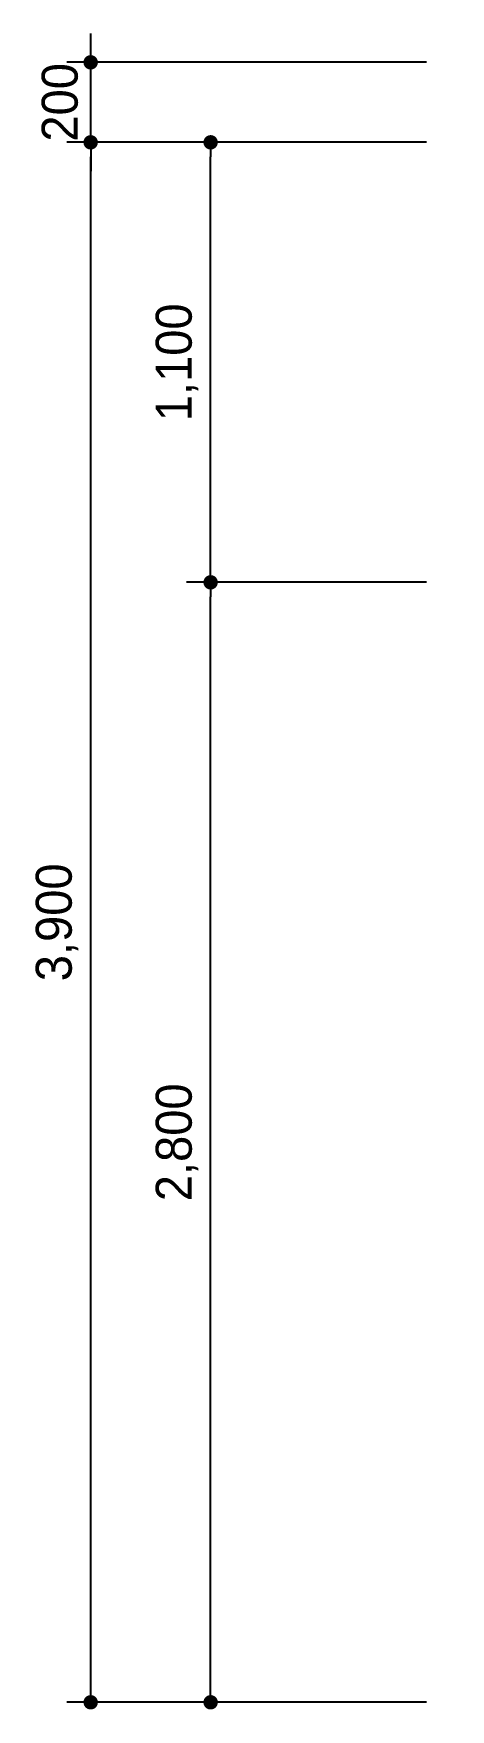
# Model space of a CAD drawing. Header units: millimetres. Extents: x -223175 to 287756, y -120611 to 352956.
# Drawn here: x 236525 to 237568, y 279494 to 283684 of the extents above; entities that cross this region are included whole.
import ezdxf

# ---------------------------------------------------------------- set-up
doc = ezdxf.new("R2010")
doc.units = ezdxf.units.MM
doc.header["$LTSCALE"] = 50
doc.header["$PDMODE"] = 35
doc.layers.get('DEFPOINTS').update_dxf_attribs({"color": 108})
doc.layers.add('I-ELE-DIM', color=8, linetype='Continuous')
doc.styles.add('YE-TEXT', font='HY울릉도l.ttf')
doc.dimstyles.new('YE-60', dxfattribs={"dimscale": 60, "dimtxt": 1.5, "dimasz": 0.6, "dimexe": 1, "dimexo": 1, "dimgap": 0.5, "dimtad": 1, "dimdec": 0, "dimrnd": 0.05, "dimdsep": 46, "dimlunit": 6, "dimtxsty": 'YE-TEXT', "dimblk": 'DOT', "dimcen": 2.5, "dimdle": 1, "dimclrd": 8, "dimclre": 8, "dimclrt": 7, "dimadec": 0, "dimazin": 0, "dimtfac": 1, "dimtdec": 0, "dimtix": 1, "dimtmove": 2, "dimatfit": 3, "dimldrblk": 'DOT', "dimfxl": 1, "dimlwd": -1, "dimlwe": -1, "dimarcsym": 0})

# ---------------------------------------------------------------- blocks, each defined once
blk = doc.blocks.new('_Dot')
at = {"color": 0, "linetype": 'ByBlock', "lineweight": -2}
blk.add_line((-0.5, 0), (-1, 0), dxfattribs=at)
at = {"color": 0, "linetype": 'ByBlock', "const_width": 0.5}
blk.add_lwpolyline([(-0.25, 0, 1), (0.25, 0, 1)], format="xyb", close=True, dxfattribs=at)
blk = doc.blocks.new('*D2154')
at = {"layer": 'DEFPOINTS', "color": 0}
for p in [(236667.8, 283412.1), (237567.8, 283412.1), (237567.8, 279512.1)]:
    blk.add_point(p, dxfattribs=at)
at = {"layer": 'I-ELE-DIM', "color": 8}
for p, q in [((237507.8, 283412.1), (236607.8, 283412.1)), ((236667.8, 279548.1), (236667.8, 283376.1)), ((237507.8, 279512.1), (236607.8, 279512.1))]:
    blk.add_line(p, q, dxfattribs=at)
at = {"layer": 'I-ELE-DIM', "color": 8, "linetype": 'ByBlock', "xscale": 36, "yscale": 36, "zscale": 36}
for p, rotation in [((236667.8, 283412.1), 90), ((236667.8, 279512.1), 270)]:
    blk.add_blockref('_Dot', p, dxfattribs=dict(at, rotation=rotation))
at = {"layer": 'I-ELE-DIM', "color": 7, "insert": (236583.8, 281462.1), "char_height": 90, "attachment_point": 5, "rotation": 90, "style": 'YE-TEXT'}
blk.add_mtext('3,900', dxfattribs=at)
blk = doc.blocks.new('DOT')
at = {"color": 0, "linetype": 'ByBlock'}
blk.add_line((-0.5, 0), (-1, 0), dxfattribs=at)
at = {"color": 0, "linetype": 'ByBlock', "const_width": 0.5}
blk.add_lwpolyline([(-0.25, 0, 1), (0.25, 0, 1)], format="xyb", close=True, dxfattribs=at)
blk = doc.blocks.new('*D2155')
at = {"layer": 'DEFPOINTS', "color": 0}
for p in [(236967.8, 282312.1), (237567.8, 282312.1), (237567.8, 279512.1)]:
    blk.add_point(p, dxfattribs=at)
at = {"layer": 'I-ELE-DIM', "color": 8}
for p, q in [((237507.8, 282312.1), (236907.8, 282312.1)), ((236967.8, 279548.1), (236967.8, 282276.1)), ((237507.8, 279512.1), (236907.8, 279512.1))]:
    blk.add_line(p, q, dxfattribs=at)
at = {"layer": 'I-ELE-DIM', "color": 8, "linetype": 'ByBlock', "xscale": 36, "yscale": 36, "zscale": 36}
for p, rotation in [((236967.8, 282312.1), 90), ((236967.8, 279512.1), 270)]:
    blk.add_blockref('_Dot', p, dxfattribs=dict(at, rotation=rotation))
at = {"layer": 'I-ELE-DIM', "color": 7, "insert": (236883.9, 280912.1), "char_height": 90, "attachment_point": 5, "rotation": 90, "style": 'YE-TEXT'}
blk.add_mtext('2,800', dxfattribs=at)
blk = doc.blocks.new('*D2156')
at = {"layer": 'DEFPOINTS', "color": 0}
for p in [(236967.8, 283412.1), (237567.8, 283412.1), (237567.8, 282312.1)]:
    blk.add_point(p, dxfattribs=at)
at = {"layer": 'I-ELE-DIM', "color": 8}
for p, q in [((237507.8, 283412.1), (236907.8, 283412.1)), ((236967.8, 282348.1), (236967.8, 283376.1)), ((237507.8, 282312.1), (236907.8, 282312.1))]:
    blk.add_line(p, q, dxfattribs=at)
at = {"layer": 'I-ELE-DIM', "color": 8, "linetype": 'ByBlock', "xscale": 36, "yscale": 36, "zscale": 36}
for p, rotation in [((236967.8, 283412.1), 90), ((236967.8, 282312.1), 270)]:
    blk.add_blockref('_Dot', p, dxfattribs=dict(at, rotation=rotation))
at = {"layer": 'I-ELE-DIM', "color": 7, "insert": (236883.9, 282862.1), "char_height": 90, "attachment_point": 5, "rotation": 90, "style": 'YE-TEXT'}
blk.add_mtext('1,100', dxfattribs=at)
blk = doc.blocks.new('*D2157')
at = {"layer": 'DEFPOINTS', "color": 0}
for p in [(236667.8, 283612.1), (237567.8, 283612.1), (237567.8, 283412.1)]:
    blk.add_point(p, dxfattribs=at)
at = {"layer": 'I-ELE-DIM', "color": 8}
for p, q in [((236667.8, 283648.1), (236667.8, 283684.1)), ((237507.8, 283612.1), (236607.8, 283612.1)), ((236667.8, 283412.1), (236667.8, 283612.1)), ((237507.8, 283412.1), (236607.8, 283412.1)), ((236667.8, 283376.1), (236667.8, 283340.1))]:
    blk.add_line(p, q, dxfattribs=at)
at = {"layer": 'I-ELE-DIM', "color": 8, "linetype": 'ByBlock', "xscale": 36, "yscale": 36, "zscale": 36}
for p, rotation in [((236667.8, 283612.1), 270), ((236667.8, 283412.1), 90)]:
    blk.add_blockref('_Dot', p, dxfattribs=dict(at, rotation=rotation))
at = {"layer": 'I-ELE-DIM', "color": 7, "insert": (236590.9, 283512.1), "char_height": 90, "attachment_point": 5, "rotation": 90, "style": 'YE-TEXT'}
blk.add_mtext('200', dxfattribs=at)

msp = doc.modelspace()

# ---------------------------------------------------------------- dimensions: what is measured, and where the dimension line sits
at = {"layer": 'I-ELE-DIM'}
for base, p1, p2, picture, middle in [((236667.7885, 283612.1363), (237567.7885, 283412.1363), (237567.7885, 283612.1363), '*D2157', (236590.8957, 283512.1363)), ((236667.7885, 283412.1363), (237567.7885, 279512.1363), (237567.7885, 283412.1363), '*D2154', (236583.8129, 281462.1363)), ((236967.7885, 283412.1363), (237567.7885, 282312.1363), (237567.7885, 283412.1363), '*D2156', (236883.8739, 282862.1363)), ((236967.7885, 282312.1363), (237567.7885, 279512.1363), (237567.7885, 282312.1363), '*D2155', (236883.8739, 280912.1363))]:
    dim = msp.add_linear_dim(base=base, p1=p1, p2=p2, angle=90, dimstyle='YE-60', override={"dimtxsty": 'YE-TEXT', "dimldrblk": 'Dot'}, dxfattribs=at)
    dim.commit()
    dim.dimension.update_dxf_attribs({"geometry": picture, "text_midpoint": middle})

doc.saveas('drawing.dxf')
